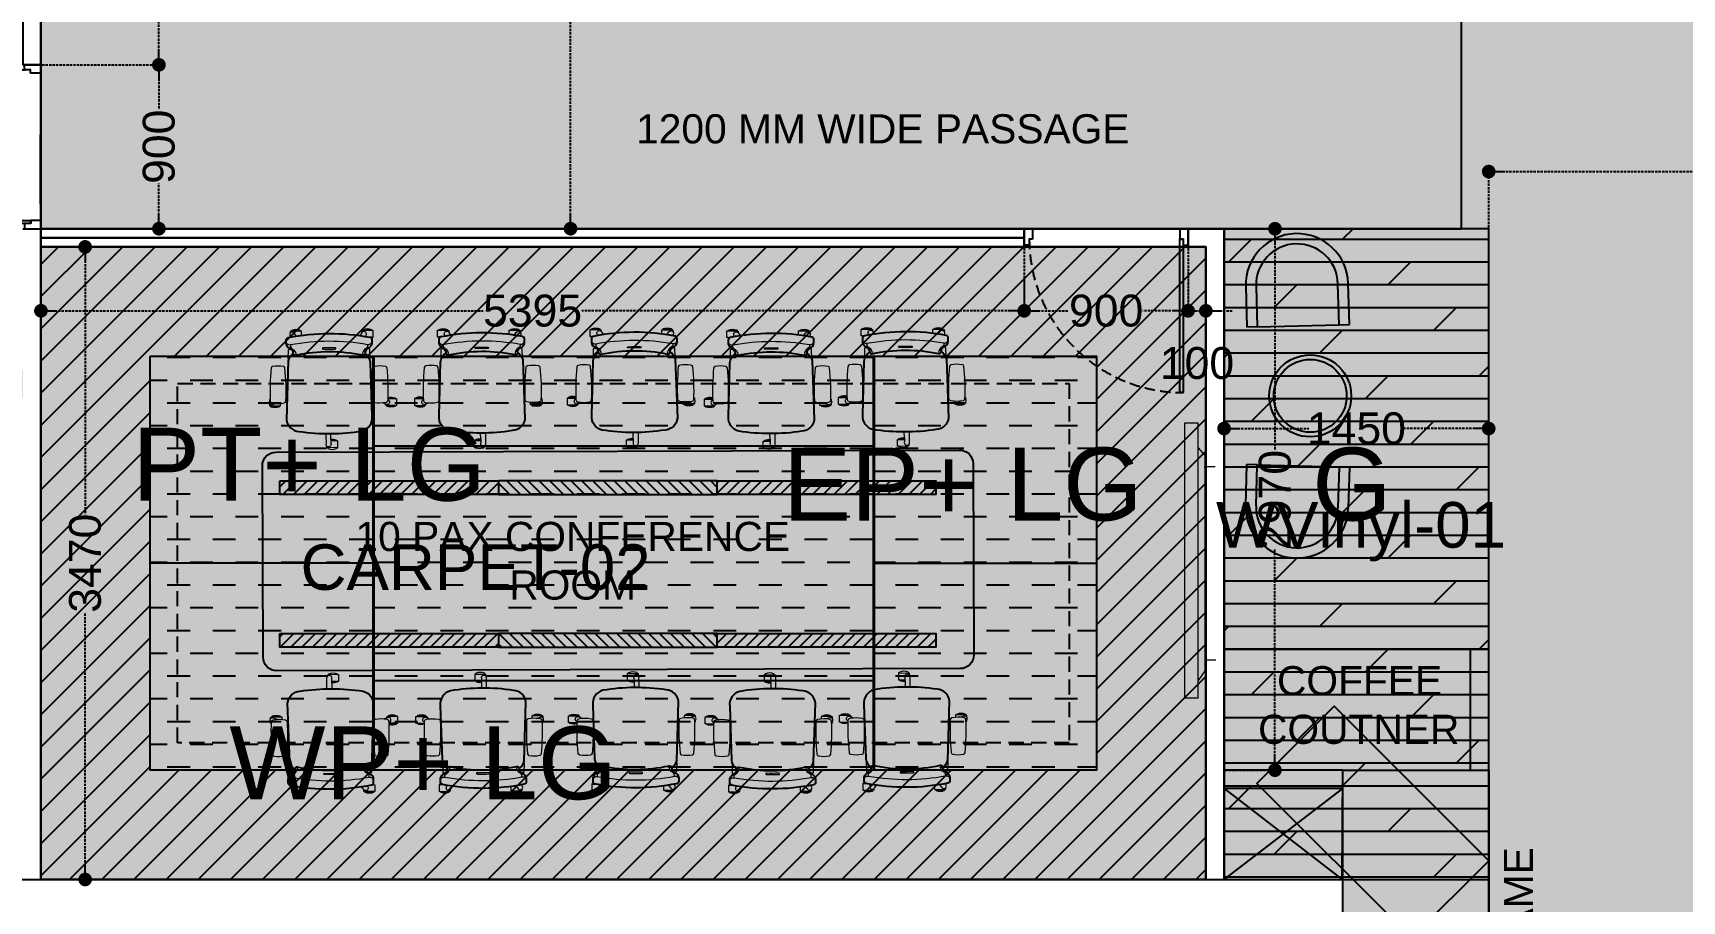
# Model space of a CAD drawing. Header units: millimetres. Extents: x 4688743 to 4806056, y -3017657 to -2960297.
# Drawn here: x 4694563 to 4703613, y -2974383 to -2969619 of the extents above; entities that cross this region are included whole.
import ezdxf

# ---------------------------------------------------------------- set-up
doc = ezdxf.new("R2010")
doc.units = ezdxf.units.MM
doc.header["$MEASUREMENT"] = 0
doc.header["$PDMODE"] = 34
for name, pattern in [('13643-XREF-1ST LVL CORES$0$HIDDEN', [0.375, 0.25, -0.125]), ('ACAD_ISO07W100', [3, 0, -3]), ('CONTINU', [0]), ('DASHED', [19.05, 12.7, -6.35]), ('DOTE', [2.42, 2, -0.2, 0.02, -0.2]), ('HIDDEN', [0.375, 0.25, -0.125]), ('PHANTOM2', [1.25, 0.625, -0.125, 0.125, -0.125, 0.125, -0.125])]:
    doc.linetypes.add(name, pattern=pattern)
for name, color, linetype in [('a-bldg line above', 7, 'HIDDEN'), ('a-col', 3, 'Continuous'), ('a-hat col', 254, 'Continuous'), ('a-wall', 6, 'Continuous'), ('i floor', 252, 'Continuous'), ('I-CEIL', 11, 'CONTINU'), ('I-CHAR', 100, 'Continuous'), ('I-CLNG-GRID', 31, 'Continuous'), ('I-DOOR', 1, 'Continuous'), ('I-FINISHES', 174, 'Continuous'), ('I-FLOOR', 8, 'Continuous'), ('I-FLOOR-TEXT', 2, 'Continuous'), ('I-FURN', 3, 'Continuous'), ('I-GLAZ', 4, 'Continuous'), ('I-PART', 1, 'Continuous'), ('I-PART-I-DIM', 252, 'Continuous'), ('I-TEXT', 2, 'Continuous'), ('lighting', 7, 'Continuous')]:
    doc.layers.add(name, color=color, linetype=linetype)
doc.layers.add('I-Furn-Modl', color=1, linetype='Continuous', lineweight=13)
doc.layers.add('I-PART-GLAS', color=5, linetype='Continuous', lineweight=30)
doc.styles.add('ROMANS', font='arial.ttf', dxfattribs={"height": 175})
doc.linetypes.add('FENCELINE2', pattern='A,6.35,-2.54,[132,ltypeshp.shx,S=2.54,R=0,X=-2.54,Y=0],-2.54,25.4', length=36.83)
doc.linetypes.add('ZIGZAG', pattern='A,0.0001,-0.2,[131,ltypeshp.shx,S=0.2,R=0,X=-0.2,Y=0],-0.4,[131,ltypeshp.shx,S=0.2,R=180,X=0.2,Y=0],-0.2', length=0.8001)
doc.dimstyles.new('I-DIM-100', dxfattribs={"dimscale": 100, "dimtxt": 175, "dimasz": 0.75, "dimexe": 0.0625, "dimexo": 0.0625, "dimgap": 0.09, "dimtad": 0, "dimdec": 0, "dimrnd": 5, "dimzin": 0, "dimdsep": 46, "dimtxsty": 'ROMANS', "dimblk": 'DOT', "dimcen": 0.09, "dimclrd": 8, "dimclre": 8, "dimclrt": 2, "dimadec": 0, "dimazin": 0, "dimtfac": 1, "dimtdec": 0, "dimtmove": 2, "dimatfit": 3, "dimfxl": 0, "dimtolj": 1, "dimtzin": 0, "dimarcsym": 0})

# ---------------------------------------------------------------- blocks, each defined once
blk = doc.blocks.new('CHAIR - STEELCASE - LETSB')
at = {"color": 8, "lineweight": 5}
for p, q in [((-154.6, 329.5), (-153.5, 278.9)), ((-149.1, 282), (-149.1, 326.4)), ((-567.9, 210.4), (-567.9, 166)), ((-563.5, 162.9), (-562.3, 213.5)), ((-536.4, 219.1), (-531, 216.6)), ((77.6, -33.6), (76.4, 17)), ((36.2, -30.5), (36.2, -1.3)), ((-565.4, -230.7), (-564.1, -180.1)), ((-569.7, -227.6), (-569.7, -183.2)), ((-528.3, -230.7), (-528.6, -216.3)), ((-523.9, -227.6), (-523.9, -225.9)), ((-195, -315.4), (-195, -354.3)), ((-190.6, -357.3), (-189.6, -315.2)), ((-153.6, -357.4), (-154.7, -306.8)), ((-149.2, -309.9), (-149.2, -354.3))]:
    blk.add_line(p, q, dxfattribs=at)
at = {"color": 24, "lineweight": 9}
for points in [[(-369.7, 257.7, -0.089353), (-369.7, 316.7, -0.334929), (-360.7, 325, -0.034973), (-179.6, 330.4, -0.382328), (-169.8, 320.9, -0.10237), (-169.8, 253.5, -0.318036), (-179.6, 244.3, -0.036857), (-360.8, 249.5, -0.333729)], [(-369.7, -242.2, 0.089353), (-369.7, -301.1, 0.334929), (-360.7, -309.4, 0.034973), (-179.6, -314.8, 0.382328), (-169.8, -305.4, 0.10237), (-169.8, -237.9, 0.318036), (-179.6, -228.8, 0.036857), (-360.7, -233.9, 0.333729)]]:
    blk.add_lwpolyline(points, format="xyb", close=True, dxfattribs=at)
at = {"color": 8, "lineweight": 5}
for points in [[(-189.2, 330.7, -0.039626), (-188.3, 334.7, -0.235517), (-188, 335, -0.151671), (-188, 335), (-180.1, 335, -0.320685), (-164.2, 335), (-156.1, 335, -0.284741), (-155.8, 335, -0.112981), (-154.6, 329.5), (-153.8, 329.5, -0.302776), (-149.1, 326.4, -0.2), (-149.1, 282, -0.288106), (-153.5, 278.9), (-153.5, 273.3), (-166.9, 273.3)], [(-166.7, 297.9), (-161.4, 315, 0.408428), (-164.2, 335)], [(-540.2, 157.3), (-563.4, 157.3), (-563.5, 162.9, -0.288106), (-567.9, 166, -0.2), (-567.9, 210.4, -0.302776), (-563.2, 213.5), (-562.3, 213.5, -0.051895), (-561.3, 218.8, -0.163392), (-561.2, 219, -0.069452), (-561, 219.1), (-552.7, 219.1, -0.335069), (-536.4, 219.1), (-530.6, 219.1)], [(-536.4, 184.4), (-552.8, 197.3, -0.488434), (-552.7, 219.1)], [(-471.1, -25, -0.007805), (-471.1, 37.1, -0.087218), (-470, 42.7, -0.229267), (-469.3, 43.4), (-465.8, 43.4, -0.210582), (-464.1, 37.7, 0.008162), (-464.2, -24.4, -0.166545), (-465.4, -30.6, -0.375811), (-465.9, -30.7), (-469.2, -30.7, -0.246214), (-470.7, -28.4, 0.024513), (-471.1, -25, -1.199362)], [(40.4, -33.6, -0.279974), (36.2, -30.5, -0.129607), (32.2, -1.3), (-0.1, -1.9), (-0.1, 25.8, 0.001429), (53.1, 24.9, -0.096583), (60.8, 25.4, -0.12939), (67.2, 22.6), (75.4, 22.2), (76.4, 17), (77.3, 17, -0.302776), (82, 13.9, -0.2), (82, -30.5, -0.288106), (77.6, -33.6), (77.5, -39.2), (40.4, -39.1), (40.4, -1.2)], [(32.2, -1.3), (52.4, -1, 0.886947), (66.8, 22.9, 0.343562)], [(-523.4, -226.3, -0.005983), (-523.9, -227.6, -0.288106), (-528.3, -230.7), (-528.1, -236.2), (-565.4, -236.1), (-565.3, -230.7, -0.288106), (-569.7, -227.6, -0.2), (-569.7, -183.2), (-565, -180.1, -0.00001), (-564.1, -180.1, -0.051895), (-563.2, -174.8, -0.348971), (-562.7, -174.5), (-555.3, -174.5, -0.07616), (-549.8, -171.3), (-537.8, -162.2, 0.000295), (-537.6, -163.4, 0.000295)], [(-533, -191.2), (-534.1, -191.9, -1.162402), (-555.4, -174.6, 0.440419)], [(-533.3, -190.3, 0.000239), (-533.1, -191.2)], [(-446.1, -191.1), (-439.9, -191, 0.15219), (-409.9, -215.2, -0.211085), (-413.6, -216.9), (-459.2, -216.9, -0.414214), (-464.3, -211.8), (-463.9, -201.8)], [(-197, -315.4, 0.173624), (-195, -354.3, 0.29883), (-190.6, -357.3), (-190.7, -363), (-153.5, -363), (-153.6, -357.4, 0.280277), (-149.2, -354.3, 0.2), (-149.2, -309.9, 0.302776), (-153.8, -306.8), (-154.7, -306.8), (-156.2, -301.2), (-161.9, -301.2), (-167, -286.7)], [(-185.5, -315.1, 1.2609), (-161.9, -301.2)]]:
    blk.add_lwpolyline(points, format="xyb", dxfattribs=at)
blk.add_lwpolyline([(-513.5, 241.7, 0.34479), (-528.5, 230.1, 0.096497), (-528.2, -218.5, 0.361045), (-515.8, -228.9), (-494.1, -229.1, 0.246071), (-466.3, -205.4, -0.226994), (-446.1, -191.1), (-439.9, -191, 0.417254), (-429.7, -177.1, -0.104406), (-430, 188.5, 0.398452), (-439.2, 203.5, -0.367565), (-466.2, 218, 0.274839), (-496.7, 241.7)], format="xyb", close=True)
at = {"color": 24, "lineweight": 9}
for points in [[(-507.6, -229.1, 0.46809), (-487.6, -205.2, -0.090711), (-487.6, 217.9, 0.462177), (-507.1, 241.7, -100.177069)], [(-487.6, 217.3), (-478, 217.2, -0.321496), (-468.6, 210.4, 0.282757), (-430, 188, -1.025051)], [(-487.6, -205.2), (-478, -205.1, 0.321496), (-468.6, -198.3, -0.282757), (-430, -175.9, 1.025051)]]:
    blk.add_lwpolyline(points, format="xyb", dxfattribs=at)
at = {"color": 8, "lineweight": 5}
blk.add_lwpolyline([(-463.6, 213.4, 0.188155), (-445.3, 203.4), (-439.2, 203.5, -0.15219), (-410.1, 228.9, 0.211085), (-413.9, 230.4), (-459.5, 228.7, 0.414214), (-464.3, 223.4)], format="xyb", close=True, dxfattribs=at)
blk.add_lwpolyline([(-95, -228.5), (-390.3, -219.7, -0.232948), (-439.9, -191, 0.417374), (-429.7, -177.1, -0.10441), (-430, 188.5, 0.39834), (-439.2, 203.5, -0.21659), (-401.4, 231.2), (-77.6, 241.7, -0.366213), (-12.8, 173.3, -0.077985), (-14.2, -173.2, -0.376278), (-95, -228.5)], format="xyb")
for points in [[(-215.9, 237.2), (-213.8, 243.3)], [(-183.7, 244.2), (-185.7, 238.2)], [(-218.5, -224.8), (-217.4, -227.7)], [(-187.7, -228.5), (-188.6, -225.7)]]:
    blk.add_lwpolyline(points, dxfattribs=at)
blk.add_arc((-171.2, 323.2), 14.8, 126.80297, 150.11933, dxfattribs=at)
blk = doc.blocks.new('A$Cdd4da811')
at = {"layer": 'I-FURN'}
blk.add_lwpolyline([(749, 3900), (1799, 3904, -0.414214), (1874.3, 3829.3), (1885.7, 79.3, -0.414214), (1811, 4), (761, 0, -0.414214), (685.7, 74.7), (674.3, 3824.7, -0.414214)], format="xyb", close=True, dxfattribs=at)
for p, rotation in [((575.4, 3524.3), 0.2184000691366655), ((584.5, 2787.3), 0.2184000691366655), ((578.2, 2036.4), 0.2184000691366655), ((581.4, 1199.3), 0.2184000691366655), ((1984.6, 379.7), 180.2184000691367)]:
    blk.add_blockref('CHAIR - STEELCASE - LETSB', p, dxfattribs=dict(at, rotation=rotation))
at = {"layer": 'I-FURN', "xscale": -1}
for p, rotation in [((1975.4, 3529.6), 0.2184000691366883), ((1984.5, 2792.6), 0.2184000691366883), ((1978.2, 2041.7), 0.2184000691366883), ((1981.4, 1204.7), 0.2184000691366883), ((584.6, 374.3), 180.2184000691367)]:
    blk.add_blockref('CHAIR - STEELCASE - LETSB', p, dxfattribs=dict(at, rotation=rotation))
blk = doc.blocks.new('A$C15CD3643')
at = {"color": 4}
for points in [[(956.7, 147.8), (953.8, 187.7)], [(189.4, 64.3), (215.6, 91.4), (996.5, 150.9), (1033.6, 128.6)], [(255.6, 92.1), (252.3, 131.9)]]:
    blk.add_lwpolyline(points, dxfattribs=at)
blk.add_lwpolyline([(99.7, 57.4), (103.5, 7.6), (1100.5, 83.6), (1096.7, 133.4)], close=True, dxfattribs=at)
blk = doc.blocks.new('f')
at = {"layer": 'lighting'}
h = blk.add_hatch(dxfattribs=at)
h.set_pattern_fill('ANSI31', color=2, scale=333, angle=180)
h.paths.add_polyline_path([(4696707.9, -2963336), (4697907.9, -2963336), (4697907.9, -2963411), (4696707.9, -2963411)])
blk.add_lwpolyline([(4696707.9, -2963336), (4697907.9, -2963336), (4697907.9, -2963411), (4696707.9, -2963411)], close=True, dxfattribs=at)
blk = doc.blocks.new('DOOR 1000')
at = {"layer": 'I-DOOR', "lineweight": -2, "ltscale": 5, "extrusion": (-2.9028e-12, -8.96831e-44, -1)}
blk.add_line((0, 50), (0, 950), dxfattribs=at)
at = {"layer": 'I-DOOR', "linetype": 'ByBlock', "lineweight": -2, "extrusion": (-2.9028e-12, -8.96831e-44, -1)}
for points in [[(-63, 950), (-63, 969), (-100, 969), (-100, 1000), (0, 1000), (0, 950)], [(-63, 50), (-63, 31), (-100, 31), (-100, 0), (0, 0), (0, 50)]]:
    blk.add_lwpolyline(points, close=True, dxfattribs=at)
at = {"layer": 'I-DOOR', "lineweight": -2, "ltscale": 5, "extrusion": (-2.9028e-12, -8.96831e-44, -1)}
blk.add_lwpolyline([(-62, 31), (-1000, 31), (-1000, 50), (-62, 50)], close=True, dxfattribs=at)
at = {"layer": 'I-DOOR', "linetype": 'DASHED', "lineweight": -2, "ltscale": 5, "extrusion": (-2.9028e-12, -8.96831e-44, -1)}
blk.add_arc((-62, 31), 938, 90, 180, dxfattribs=at)
blk = doc.blocks.new('_Dot')
at = {"color": 0, "linetype": 'Continuous', "lineweight": -2}
blk.add_line((-0.5, 0), (-1, 0), dxfattribs=at)
at = {"color": 0, "linetype": 'Continuous', "const_width": 0.5}
blk.add_lwpolyline([(-0.25, 0, 1), (0.25, 0, 1)], format="xyb", close=True, dxfattribs=at)
blk = doc.blocks.new('*D121')
at = {"layer": 'Defpoints', "color": 0}
for p in [(4694606.8, -2965766.1), (4694606.8, -2969793.6), (4695254.1, -2969793.6)]:
    blk.add_point(p, dxfattribs=at)
at = {"layer": 'I-PART-I-DIM', "color": 8, "linetype": 'DASHED', "lineweight": -2}
for p, q in [((4694613.1, -2965766.1), (4695260.4, -2965766.1)), ((4695254.1, -2965841.1), (4695254.1, -2967505.4)), ((4695254.1, -2969718.6), (4695254.1, -2968054.3)), ((4694613.1, -2969793.6), (4695260.4, -2969793.6))]:
    blk.add_line(p, q, dxfattribs=at)
at = {"layer": 'I-PART-I-DIM', "color": 8, "lineweight": -2, "xscale": 75, "yscale": 75, "zscale": 75}
for p, rotation in [((4695254.1, -2965766.1), 90), ((4695254.1, -2969793.6), 270)]:
    blk.add_blockref('_Dot', p, dxfattribs=dict(at, rotation=rotation))
at = {"layer": 'I-PART-I-DIM', "color": 2, "insert": (4695254.1, -2967779.9), "char_height": 175, "attachment_point": 5, "rotation": 90, "style": 'ROMANS'}
blk.add_mtext('\\A1;4025', dxfattribs=at)
blk = doc.blocks.new('*D122')
at = {"layer": 'Defpoints', "color": 0}
for p in [(4694606.8, -2969793.6), (4694606.8, -2970692.9), (4695254.1, -2970692.9)]:
    blk.add_point(p, dxfattribs=at)
at = {"layer": 'I-PART-I-DIM', "color": 8, "linetype": 'DASHED', "lineweight": -2}
for p, q in [((4694613.1, -2969793.6), (4695260.4, -2969793.6)), ((4695254.1, -2969868.6), (4695254.1, -2970041.2)), ((4695254.1, -2970617.9), (4695254.1, -2970445.3)), ((4694613.1, -2970692.9), (4695260.4, -2970692.9))]:
    blk.add_line(p, q, dxfattribs=at)
at = {"layer": 'I-PART-I-DIM', "color": 8, "lineweight": -2, "xscale": 75, "yscale": 75, "zscale": 75}
for p, rotation in [((4695254.1, -2969793.6), 90), ((4695254.1, -2970692.9), 270)]:
    blk.add_blockref('_Dot', p, dxfattribs=dict(at, rotation=rotation))
at = {"layer": 'I-PART-I-DIM', "color": 2, "insert": (4695254.1, -2970243.3), "char_height": 175, "attachment_point": 5, "rotation": 90, "style": 'ROMANS'}
blk.add_mtext('\\A1;900', dxfattribs=at)
blk = doc.blocks.new('*D130')
at = {"layer": 'Defpoints', "color": 0}
for p in [(4694606.8, -2970792.9), (4694849.3, -2970792.9), (4694606.8, -2974264.6)]:
    blk.add_point(p, dxfattribs=at)
at = {"layer": 'I-PART-I-DIM', "color": 8, "linetype": 'DASHED', "lineweight": -2}
for p, q in [((4694613.1, -2970792.9), (4694855.6, -2970792.9)), ((4694849.3, -2970867.9), (4694849.3, -2972258.8)), ((4694849.3, -2974189.6), (4694849.3, -2972798.7)), ((4694613.1, -2974264.6), (4694855.6, -2974264.6))]:
    blk.add_line(p, q, dxfattribs=at)
at = {"layer": 'I-PART-I-DIM', "color": 8, "lineweight": -2, "xscale": 75, "yscale": 75, "zscale": 75}
for p, rotation in [((4694849.3, -2970792.9), 90), ((4694849.3, -2974264.6), 270)]:
    blk.add_blockref('_Dot', p, dxfattribs=dict(at, rotation=rotation))
at = {"layer": 'I-PART-I-DIM', "color": 2, "insert": (4694849.3, -2972528.8), "char_height": 175, "attachment_point": 5, "rotation": 90, "style": 'ROMANS'}
blk.add_mtext('\\A1;3470', dxfattribs=at)
blk = doc.blocks.new('*D131')
at = {"layer": 'Defpoints', "color": 0}
for p in [(4694606.8, -2970792.9), (4700002.7, -2970792.9), (4700002.7, -2971143.5)]:
    blk.add_point(p, dxfattribs=at)
at = {"layer": 'I-PART-I-DIM', "color": 8, "linetype": 'DASHED', "lineweight": -2}
for p, q in [((4694606.8, -2970799.2), (4694606.8, -2971149.8)), ((4700002.7, -2970799.2), (4700002.7, -2971149.8)), ((4694681.8, -2971143.5), (4697033.8, -2971143.5)), ((4699927.7, -2971143.5), (4697575.7, -2971143.5))]:
    blk.add_line(p, q, dxfattribs=at)
at = {"layer": 'I-PART-I-DIM', "color": 8, "lineweight": -2, "xscale": 75, "yscale": 75, "zscale": 75, "rotation": 180}
blk.add_blockref('_Dot', (4694606.8, -2971143.5), dxfattribs=at)
at = {"layer": 'I-PART-I-DIM', "color": 8, "lineweight": -2, "xscale": 75, "yscale": 75, "zscale": 75}
blk.add_blockref('_Dot', (4700002.7, -2971143.5), dxfattribs=at)
at = {"layer": 'I-PART-I-DIM', "color": 2, "insert": (4697304.8, -2971143.5), "char_height": 175, "attachment_point": 5, "style": 'ROMANS'}
blk.add_mtext('\\A1;5395', dxfattribs=at)
blk = doc.blocks.new('*D132')
at = {"layer": 'Defpoints', "color": 0}
for p in [(4700902, -2970792.9), (4700002.7, -2970974.5), (4700902, -2971143.5)]:
    blk.add_point(p, dxfattribs=at)
at = {"layer": 'I-PART-I-DIM', "color": 8, "linetype": 'DASHED', "lineweight": -2}
for p, q in [((4700902, -2970799.2), (4700902, -2971149.8)), ((4700002.7, -2970980.7), (4700002.7, -2971149.8)), ((4700077.7, -2971143.5), (4700250.3, -2971143.5)), ((4700827, -2971143.5), (4700654.3, -2971143.5))]:
    blk.add_line(p, q, dxfattribs=at)
at = {"layer": 'I-PART-I-DIM', "color": 8, "lineweight": -2, "xscale": 75, "yscale": 75, "zscale": 75, "rotation": 180}
blk.add_blockref('_Dot', (4700002.7, -2971143.5), dxfattribs=at)
at = {"layer": 'I-PART-I-DIM', "color": 8, "lineweight": -2, "xscale": 75, "yscale": 75, "zscale": 75}
blk.add_blockref('_Dot', (4700902, -2971143.5), dxfattribs=at)
at = {"layer": 'I-PART-I-DIM', "color": 2, "insert": (4700452.3, -2971143.5), "char_height": 175, "attachment_point": 5, "style": 'ROMANS'}
blk.add_mtext('\\A1;900', dxfattribs=at)
blk = doc.blocks.new('*D133')
at = {"layer": 'Defpoints', "color": 0}
for p in [(4700902, -2970923.7), (4700999.5, -2970923.7), (4700999.5, -2971143.5)]:
    blk.add_point(p, dxfattribs=at)
at = {"layer": 'I-PART-I-DIM', "color": 8, "linetype": 'DASHED', "lineweight": -2}
for p, q in [((4700902, -2970929.9), (4700902, -2971149.8)), ((4700999.5, -2970929.9), (4700999.5, -2971149.8)), ((4700827, -2971143.5), (4700752, -2971143.5)), ((4700902, -2971143.5), (4700999.5, -2971143.5)), ((4701074.5, -2971143.5), (4701149.5, -2971143.5))]:
    blk.add_line(p, q, dxfattribs=at)
at = {"layer": 'I-PART-I-DIM', "color": 8, "lineweight": -2, "xscale": 75, "yscale": 75, "zscale": 75}
blk.add_blockref('_Dot', (4700902, -2971143.5), dxfattribs=at)
at = {"layer": 'I-PART-I-DIM', "color": 8, "lineweight": -2, "xscale": 75, "yscale": 75, "zscale": 75, "rotation": 180}
blk.add_blockref('_Dot', (4700999.5, -2971143.5), dxfattribs=at)
at = {"layer": 'I-PART-I-DIM', "color": 2, "insert": (4700950.8, -2971431.3), "char_height": 175, "attachment_point": 5, "style": 'ROMANS'}
blk.add_mtext('\\A1;100', dxfattribs=at)
blk = doc.blocks.new('*D134')
at = {"layer": 'Defpoints', "color": 0}
for p in [(4701099.5, -2971789.7), (4702551.8, -2971789.7), (4702551.8, -2971789.7)]:
    blk.add_point(p, dxfattribs=at)
at = {"layer": 'I-PART-I-DIM', "color": 8, "linetype": 'DASHED', "lineweight": -2}
for p, q in [((4701099.5, -2971796), (4701099.5, -2971796)), ((4701174.5, -2971789.7), (4701563.9, -2971789.7)), ((4702476.8, -2971789.7), (4702087.5, -2971789.7))]:
    blk.add_line(p, q, dxfattribs=at)
at = {"layer": 'I-PART-I-DIM', "color": 8, "lineweight": -2, "xscale": 75, "yscale": 75, "zscale": 75, "rotation": 180}
blk.add_blockref('_Dot', (4701099.5, -2971789.7), dxfattribs=at)
at = {"layer": 'I-PART-I-DIM', "color": 8, "lineweight": -2, "xscale": 75, "yscale": 75, "zscale": 75}
blk.add_blockref('_Dot', (4702551.8, -2971789.7), dxfattribs=at)
at = {"layer": 'I-PART-I-DIM', "color": 2, "insert": (4701825.7, -2971789.7), "char_height": 175, "attachment_point": 5, "style": 'ROMANS'}
blk.add_mtext('\\A1;1450', dxfattribs=at)
blk = doc.blocks.new('*D135')
at = {"layer": 'Defpoints', "color": 0}
for p in [(4701099.5, -2970693.1), (4701378.7, -2970693.1), (4701099.5, -2973664.6)]:
    blk.add_point(p, dxfattribs=at)
at = {"layer": 'I-PART-I-DIM', "color": 8, "linetype": 'DASHED', "lineweight": -2}
for p, q in [((4701105.8, -2970693.1), (4701385, -2970693.1)), ((4701378.7, -2970768.1), (4701378.7, -2971907.4)), ((4701378.7, -2973589.6), (4701378.7, -2972450.4)), ((4701105.8, -2973664.6), (4701385, -2973664.6))]:
    blk.add_line(p, q, dxfattribs=at)
at = {"layer": 'I-PART-I-DIM', "color": 8, "lineweight": -2, "xscale": 75, "yscale": 75, "zscale": 75}
for p, rotation in [((4701378.7, -2970693.1), 90), ((4701378.7, -2973664.6), 270)]:
    blk.add_blockref('_Dot', p, dxfattribs=dict(at, rotation=rotation))
at = {"layer": 'I-PART-I-DIM', "color": 2, "insert": (4701378.7, -2972178.9), "char_height": 175, "attachment_point": 5, "rotation": 90, "style": 'ROMANS'}
blk.add_mtext('\\A1;2970', dxfattribs=at)
blk = doc.blocks.new('*D139')
at = {"layer": 'Defpoints', "color": 0}
for p in [(4697513.2, -2965766.1), (4697628.9, -2965766.1), (4697628.9, -2970692.9)]:
    blk.add_point(p, dxfattribs=at)
at = {"layer": 'I-PART-I-DIM', "color": 8, "linetype": 'DASHED', "lineweight": -2}
for p, q in [((4697622.7, -2965766.1), (4697506.9, -2965766.1)), ((4697513.2, -2965841.1), (4697513.2, -2967955)), ((4697513.2, -2970617.9), (4697513.2, -2968504)), ((4697622.7, -2970692.9), (4697506.9, -2970692.9))]:
    blk.add_line(p, q, dxfattribs=at)
at = {"layer": 'I-PART-I-DIM', "color": 8, "lineweight": -2, "xscale": 75, "yscale": 75, "zscale": 75}
for p, rotation in [((4697513.2, -2965766.1), 90), ((4697513.2, -2970692.9), 270)]:
    blk.add_blockref('_Dot', p, dxfattribs=dict(at, rotation=rotation))
at = {"layer": 'I-PART-I-DIM', "color": 2, "insert": (4697513.2, -2968229.5), "char_height": 175, "attachment_point": 5, "rotation": 90, "style": 'ROMANS'}
blk.add_mtext('\\A1;4925', dxfattribs=at)
blk = doc.blocks.new('*D143')
at = {"layer": 'Defpoints', "color": 0}
for p in [(4706370.1, -2970379.4), (4702551.8, -2970692.9), (4706370.1, -2970692.9)]:
    blk.add_point(p, dxfattribs=at)
at = {"layer": 'I-PART-I-DIM', "color": 8, "linetype": 'DASHED', "lineweight": -2}
for p, q in [((4702551.8, -2970686.7), (4702551.8, -2970373.2)), ((4702626.8, -2970379.4), (4704191, -2970379.4)), ((4706295.1, -2970379.4), (4704730.9, -2970379.4)), ((4706370.1, -2970686.7), (4706370.1, -2970373.2))]:
    blk.add_line(p, q, dxfattribs=at)
at = {"layer": 'I-PART-I-DIM', "color": 8, "lineweight": -2, "xscale": 75, "yscale": 75, "zscale": 75, "rotation": 180}
blk.add_blockref('_Dot', (4702551.8, -2970379.4), dxfattribs=at)
at = {"layer": 'I-PART-I-DIM', "color": 8, "lineweight": -2, "xscale": 75, "yscale": 75, "zscale": 75}
blk.add_blockref('_Dot', (4706370.1, -2970379.4), dxfattribs=at)
at = {"layer": 'I-PART-I-DIM', "color": 2, "insert": (4704461, -2970379.4), "char_height": 175, "attachment_point": 5, "style": 'ROMANS'}
blk.add_mtext('\\A1;3820', dxfattribs=at)

msp = doc.modelspace()

# ---------------------------------------------------------------- hatches: boundary and pattern name
at = {"layer": 'a-hat col'}
h = msp.add_hatch(color=256, dxfattribs=at)
h.paths.add_polyline_path([(4690851.8, -2965765.3), (4691651.8, -2965765.3), (4691651.8, -2966565.3), (4690851.8, -2966565.3)])
h.paths.add_polyline_path([(4701751.8, -2965765.3), (4702551.8, -2965765.3), (4702551.8, -2966565.3), (4701751.8, -2966565.3)])
h.paths.add_polyline_path([(4690851.8, -2973664.6), (4691651.8, -2973664.6), (4691651.8, -2974464.6), (4690851.8, -2974464.6)])
h.paths.add_polyline_path([(4701751.8, -2973664.6), (4702551.8, -2973664.6), (4702551.8, -2974464.6), (4701751.8, -2974464.6)])
h.paths.add_polyline_path([(4701201.8, -2977114.6), (4701201.8, -2977414.6), (4702551.8, -2977414.6), (4702551.8, -2977114.6)])
at = {"layer": 'I-CEIL', "linetype": 'ByBlock'}
h = msp.add_hatch(dxfattribs=at)
h.set_pattern_fill('AR-CONC', color=152, scale=100, double=1)
h.set_pattern_definition([(50, (0, 0), (717.26018, -62.752135), [75, -825]), (355, (0, 0), (-138.75133, 752.19213), [60, -660]), (100.451444, (59.8, -5.2), (578.50885, 689.43999), [63.74019, -701.14211]), (46.1842, (0, 200), (1067.24133, -165.51928), [112.5, -1237.5]), (96.635635, (88.9, 186.2), (934.66195, 974.1186), [95.61034, -1051.71376]), (351.184164, (0, 200), (934.66195, 974.1186), [90, -990]), (21, (100, 150), (596.90705, -402.61889), [75, -825]), (326, (100, 150), (243.31533, 725.150045), [60, -660]), (71.451445, (149.74, 116.45), (840.22238, 322.53115), [63.74019, -701.14211]), (37.5, (0, 0), (12.159855, 332.893854), [0, -652, 0, -670, 0, -662.5]), (7.5, (0, 0), (263.069537, 394.411712), [0, -382, 0, -637, 0, -252.5]), (327.5, (-223, 0), (533.822436, -22.554872), [0, -250, 0, -780, 0, -1035]), (317.5, (-323, 0), (583.18617, 100.104982), [0, -325, 0, -518, 0, -735])])
edge = h.paths.add_edge_path()
edge.add_line((4729096.1, -2975264.6), (4729080.8, -2965965.9))
edge.add_line((4729080.8, -2965965.9), (4724551.8, -2965965.9))
edge.add_line((4724551.8, -2965965.9), (4724551.8, -2966565.3))
edge.add_line((4724551.8, -2966565.3), (4723751.8, -2966565.3))
edge.add_line((4723751.8, -2966565.3), (4723751.8, -2965965.9))
edge.add_line((4723751.8, -2965965.9), (4713551.8, -2965966))
edge.add_line((4713551.8, -2965966), (4713551.8, -2966565.3))
edge.add_line((4713551.8, -2966565.3), (4712751.8, -2966565.3))
edge.add_line((4712751.8, -2966565.3), (4712751.8, -2965966))
edge.add_line((4712751.8, -2965966), (4702551.8, -2965966.1))
edge.add_line((4702551.8, -2965966.1), (4702551.8, -2966565.3))
edge.add_line((4702551.8, -2966565.3), (4702551.9, -2969440.8))
edge.add_line((4702551.9, -2969440.8), (4704051.7, -2969440.8))
edge.add_line((4704051.7, -2969440.8), (4704051.8, -2973264.7))
edge.add_arc((4706051.8, -2973264.6), 2000, 180.00182, 270)
edge.add_line((4706051.8, -2975264.6), (4729096.1, -2975264.6))
h.paths.add_polyline_path([(4694606.8, -2965966.1), (4702401.8, -2965966.1), (4702401.8, -2969440.8), (4694606.8, -2969440.8)])
h = msp.add_hatch(dxfattribs=at)
h.set_pattern_fill('DASH', color=256, scale=999, angle=180)
edge = h.paths.add_edge_path()
edge.add_line((4694606.8, -2969440.8), (4694606.8, -2970692.9))
edge.add_line((4694606.8, -2970692.9), (4701099.5, -2970692.9))
edge.add_line((4701099.5, -2970692.9), (4701099.5, -2974264.6))
edge.add_line((4701099.5, -2974264.6), (4701746.8, -2974264.6))
edge.add_line((4701746.8, -2974264.6), (4701751.8, -2973664.6))
edge.add_line((4701751.8, -2973664.6), (4702551.8, -2973664.6))
edge.add_line((4702551.8, -2973664.6), (4702546.8, -2977114.6))
edge.add_line((4702546.8, -2977114.6), (4709126.7, -2977123))
edge.add_line((4709126.7, -2977123), (4709126.7, -2981131.3))
edge.add_line((4709126.7, -2981131.3), (4708946.7, -2981131.2))
edge.add_line((4708946.7, -2981131.2), (4708946.7, -2982652.9))
edge.add_line((4708946.7, -2982652.9), (4712081.9, -2982652.9))
edge.add_line((4712081.9, -2982652.9), (4712082, -2980387))
edge.add_line((4712082, -2980387), (4710846.7, -2980387))
edge.add_line((4710846.7, -2980387), (4710846.7, -2978839.6))
edge.add_arc((4712846.7, -2978839.6), 2000, 90, 180, ccw=False)
edge.add_line((4712846.7, -2976839.6), (4727819.3, -2976839.6))
edge.add_line((4727819.3, -2976839.6), (4727819.2, -2978874.6))
edge.add_line((4727819.2, -2978874.6), (4728743.5, -2978866))
edge.add_line((4728743.5, -2978866), (4728743.5, -2976839.6))
edge.add_line((4728743.5, -2976839.6), (4736929.5, -2976839.6))
edge.add_line((4736929.5, -2976839.6), (4736929.5, -2985266.2))
edge.add_line((4736929.5, -2985266.2), (4738429.5, -2985266.4))
edge.add_line((4738429.5, -2985266.4), (4738429.5, -2976841.3))
edge.add_line((4738429.5, -2976841.3), (4752446.8, -2976841.3))
edge.add_line((4752446.8, -2976841.3), (4752446.8, -2975266.8))
edge.add_line((4752446.8, -2975266.8), (4743251.9, -2975266.8))
edge.add_line((4743251.9, -2975266.8), (4743251.7, -2971965))
edge.add_line((4743251.7, -2971965), (4741354.2, -2971965))
edge.add_line((4741354.2, -2971965), (4741354.2, -2971965))
edge.add_line((4741354.2, -2971965), (4741204.2, -2971965))
edge.add_line((4741204.2, -2971965), (4741204.2, -2971965))
edge.add_line((4741204.2, -2971965), (4739604.2, -2971965))
edge.add_line((4739604.2, -2971965), (4739604.2, -2975264.6))
edge.add_line((4739604.2, -2975264.6), (4734746.8, -2975264.6))
edge.add_line((4734746.8, -2975264.6), (4734746.8, -2973965.1))
edge.add_line((4734746.8, -2973965.1), (4734148.6, -2973967.3))
edge.add_line((4734148.6, -2973967.3), (4734148.6, -2972141.5))
edge.add_line((4734148.6, -2972141.5), (4731396.1, -2972187.8))
edge.add_line((4731396.1, -2972187.8), (4731396.1, -2975164.6))
edge.add_line((4731396.1, -2975164.6), (4731996.1, -2975164.6))
edge.add_line((4731996.1, -2975164.6), (4731996.1, -2975264.6))
edge.add_line((4731996.1, -2975264.6), (4706051.8, -2975264.6))
edge.add_arc((4706051.8, -2973264.6), 2000, 180, 270, ccw=False)
edge.add_line((4704051.8, -2973264.6), (4704051.7, -2969440.8))
edge.add_line((4704051.7, -2969440.8), (4694606.8, -2969440.8))
h = msp.add_hatch(dxfattribs=at)
h.set_pattern_fill('ANSI31', color=251, scale=999, angle=180)
h.paths.add_polyline_path([(4695206.8, -2971392.9), (4700399.5, -2971392.9), (4700399.5, -2973664.6), (4695206.8, -2973664.6)], flags=16)
h.paths.add_polyline_path([(4694606.8, -2970792.9), (4700999.5, -2970792.9), (4700999.5, -2974264.6), (4694606.8, -2974264.6)])
h = msp.add_hatch(dxfattribs=at)
h.set_pattern_fill('DASH', color=256, scale=999, angle=180)
h.paths.add_polyline_path([(4695206.8, -2971392.9), (4700399.5, -2971392.9), (4700399.5, -2973664.6), (4695206.8, -2973664.6)])
at = {"layer": 'I-FLOOR'}
h = msp.add_hatch(dxfattribs=at)
h.set_pattern_fill('ANSI38', color=152, scale=1000)
h.paths.add_polyline_path([(4714305, -2975264.6), (4709511.7, -2975264.6), (4712444.5, -2973666.9), (4714305, -2973666.9)], flags=16)
h.paths.add_polyline_path([(4718581, -2973620.5), (4719355.5, -2973065.3), (4723436.5, -2975264.6), (4718581, -2975264.6)], flags=16)
h.paths.add_polyline_path([(4702401.8, -2965766.1), (4729076.1, -2965766.1), (4729096.1, -2972164.8), (4729096.1, -2972187.8), (4729096.1, -2975264.6), (4752652.4, -2975264.6), (4752649.5, -2976764.6), (4728720.1, -2976764.6), (4728720.1, -2978871), (4727819.3, -2978871), (4727819.3, -2976764.6), (4718351.5, -2976764.6), (4718351.6, -2980386.7), (4712082, -2980386.7), (4712082, -2982649), (4708946.6, -2982648.9), (4708946.9, -2977123), (4702551.8, -2977114.6), (4702551.8, -2970692.9), (4702401.8, -2970692.9)])
h.paths.add_polyline_path([(4736929.5, -2985266.2), (4738429.5, -2985266.2), (4738422.5, -2976767.3), (4736922.5, -2976767.3)])
h.paths.add_polyline_path([(4694606.8, -2970692.9), (4702401.8, -2970692.9), (4702401.8, -2969440.8), (4694606.8, -2969440.8)])
at = {"layer": 'I-FLOOR', "linetype": 'Continuous', "ltscale": 0.25}
h = msp.add_hatch(dxfattribs=at)
h.set_pattern_fill('DOLMIT', color=30, scale=500, style=0)
h.set_pattern_definition([(0, (0, 0), (0, 125), []), (45, (0, 0), (-250, 250), [176.776695, -353.55339])])
h.paths.add_polyline_path([(4701099.5, -2974264.6), (4702551.8, -2974264.6), (4702551.8, -2970692.9), (4701099.5, -2970692.9)])
at = {"layer": 'I-FLOOR'}
h = msp.add_hatch(dxfattribs=at)
h.set_pattern_fill('EARTH', color=256, scale=2000)
h.paths.add_polyline_path([(4694606.8, -2974264.6), (4700999.5, -2974264.6), (4700999.5, -2970792.9), (4694606.8, -2970792.9)])
h.paths.add_polyline_path([(4729196.1, -2972164.8), (4731296.1, -2972164.8), (4731296.1, -2975164.6), (4729196.1, -2975164.6)])

# ---------------------------------------------------------------- linework, layer by layer
at = {"layer": 'a-bldg line above', "ltscale": 1000}
for p, q in [((4702551.8, -2970692.9), (4701099.5, -2970692.9)), ((4702551.8, -2973664.6), (4702551.8, -2970692.9))]:
    msp.add_line(p, q, dxfattribs=at)
at = {"layer": 'a-col'}
msp.add_lwpolyline([(4701751.8, -2973664.6), (4702551.8, -2973664.6), (4702551.8, -2974464.6), (4701751.8, -2974464.6)], close=True, dxfattribs=at)
at = {"layer": 'a-wall'}
msp.add_line((4691646.8, -2974264.6), (4701746.8, -2974264.6), dxfattribs=at)
at = {"layer": 'i floor'}
for points in [[(4694606.8, -2970692.9), (4694606.8, -2965766.1), (4729076.1, -2965766.1), (4729096.1, -2972164.8), (4729096.1, -2972187.8), (4729096.1, -2975264.6), (4752652.4, -2975264.6), (4752649.5, -2976839.6), (4718351.5, -2976839.6), (4718351.6, -2980386.7), (4712082, -2980386.7), (4712082, -2982649), (4708946.6, -2982648.9), (4708946.9, -2977123), (4702551.8, -2977114.6), (4702551.8, -2970692.9), (4694606.8, -2970692.9), (4694606.8, -2965766.1)], [(4694605, -2970559), (4694606.8, -2969793.6)], [(4701278.9, -2973737.2), (4701703.1, -2973312.9), (4702551.7, -2974161.5), (4702127.4, -2974585.7), (4701278.9, -2973737.2)]]:
    msp.add_lwpolyline(points, dxfattribs=at)
for points in [[(4694606.8, -2970692.9), (4702401.8, -2970692.9), (4702401.8, -2969440.8), (4694606.8, -2969440.8)], [(4701099.5, -2974264.6), (4702551.8, -2974264.6), (4702551.8, -2970692.9), (4701099.5, -2970692.9)], [(4694606.8, -2974264.6), (4700999.5, -2974264.6), (4700999.5, -2970792.9), (4694606.8, -2970792.9)]]:
    msp.add_lwpolyline(points, close=True, dxfattribs=at)
at = {"layer": 'I-CEIL'}
msp.add_line((4696427.4, -2971392.9), (4696427.4, -2973664.6), dxfattribs=at)
at = {"layer": 'I-CEIL', "color": 251}
for p, q in [((4696433.4, -2971392.9), (4696433.4, -2973664.6)), ((4699173, -2971392.9), (4699173, -2973664.6)), ((4699179, -2971392.9), (4699179, -2973664.6)), ((4696433.4, -2971884.3), (4699173, -2971884.3)), ((4696427.4, -2972528.8), (4695206.8, -2972528.8)), ((4699179, -2972528.8), (4700399.5, -2972528.8)), ((4696433.4, -2973173.3), (4699173, -2973173.3))]:
    msp.add_line(p, q, dxfattribs=at)
at = {"layer": 'I-CHAR'}
for p, q in [((4701280.9, -2971232.3), (4701224.7, -2971233.8)), ((4701730.7, -2971220.1), (4701787, -2971218.6)), ((4701280.9, -2971988.3), (4701224.7, -2971986.7)), ((4701730.7, -2972000.4), (4701787, -2972002)), ((4701094.5, -2972998.6), (4702551.8, -2972998.6)), ((4702451.8, -2973664.6), (4702451.8, -2972998.6)), ((4702551.8, -2973664.6), (4702551.8, -2972998.6))]:
    msp.add_line(p, q, dxfattribs=at)
for points in [[(4701218.6, -2971008.9), (4701224.7, -2971233.8)], [(4701274.8, -2971007.4), (4701280.9, -2971232.3), (4701730.7, -2971220.1), (4701724.6, -2970995.2)], [(4701787, -2971218.6), (4701780.9, -2970993.6)], [(4701218.6, -2972211.6), (4701224.7, -2971986.7)], [(4701274.8, -2972213.2), (4701280.9, -2971988.3), (4701730.7, -2972000.4), (4701724.6, -2972225.4)], [(4701787, -2972002), (4701780.9, -2972226.9)]]:
    msp.add_lwpolyline(points, dxfattribs=at)
for centre, radius, start, end in [((4701499.7, -2971001.3), 281.3, 1.55202, 181.55202), ((4701499.7, -2971001.3), 225, 1.55202, 181.55202), ((4701499.7, -2972219.3), 281.3, 178.44798, 358.44798), ((4701499.7, -2972219.3), 225, 178.44798, 358.44798)]:
    msp.add_arc(centre, radius, start, end, dxfattribs=at)
at = {"layer": 'I-CLNG-GRID'}
msp.add_lwpolyline([(4704051.7, -2969440.8), (4694606.8, -2969440.8), (4694606.8, -2970692.9), (4701099.5, -2970692.9), (4701099.5, -2974264.6), (4701746.8, -2974264.6), (4701751.8, -2973664.6), (4702551.8, -2973664.6), (4702546.8, -2977114.6), (4709126.7, -2977123)], dxfattribs=at)
for points in [[(4694606.8, -2970792.9), (4700999.5, -2970792.9), (4700999.5, -2974264.6), (4694606.8, -2974264.6)], [(4695206.8, -2971392.9), (4700399.5, -2971392.9), (4700399.5, -2973664.6), (4695206.8, -2973664.6)]]:
    msp.add_lwpolyline(points, close=True, dxfattribs=at)
at = {"layer": 'I-CLNG-GRID', "color": 40, "linetype": '13643-XREF-1ST LVL CORES$0$HIDDEN', "ltscale": 333}
msp.add_lwpolyline([(4695356.8, -2971542.9), (4700249.5, -2971542.9), (4700249.5, -2973514.6), (4695356.8, -2973514.6)], close=True, dxfattribs=at)
at = {"layer": 'I-FINISHES', "color": 175, "linetype": 'PHANTOM2', "ltscale": 700, "const_width": 150}
msp.add_lwpolyline([(4701265, -2970691), (4701265, -2972989.3)], dxfattribs=at)
at = {"layer": 'I-FINISHES', "color": 152, "linetype": 'ZIGZAG', "ltscale": 200, "const_width": 150}
msp.add_lwpolyline([(4694784.5, -2970792.9), (4694784.5, -2974264.6)], dxfattribs=at)
at = {"layer": 'I-FINISHES', "color": 134, "linetype": 'FENCELINE2', "ltscale": 450, "const_width": 150}
msp.add_lwpolyline([(4700816.4, -2970792.9), (4700816.4, -2974264.6)], dxfattribs=at)
at = {"layer": 'I-FINISHES', "color": 246, "linetype": 'ACAD_ISO07W100', "ltscale": 0.0009, "const_width": 150}
msp.add_lwpolyline([(4694506.8, -2971545.5), (4690851.8, -2971545.5)], dxfattribs=at)
at = {"layer": 'I-FINISHES', "color": 130, "linetype": 'DOTE', "ltscale": 250, "const_width": 150}
msp.add_lwpolyline([(4702927.5, -2977107.3), (4702927.5, -2972990.4)], dxfattribs=at)
at = {"layer": 'I-FINISHES', "color": 230, "linetype": 'DASHED', "ltscale": 250, "const_width": 150}
msp.add_lwpolyline([(4694606.8, -2974065.9), (4700994.5, -2974065.9)], dxfattribs=at)
at = {"layer": 'I-FURN'}
msp.add_circle((4701572.1, -2971610.3), 225, dxfattribs=at)
at = {"layer": 'I-GLAZ'}
msp.add_line((4700002.7, -2970692.9), (4700002.7, -2970792.9), dxfattribs=at)
at = {"layer": 'I-PART'}
for p, q in [((4694506.8, -2970692.9), (4694606.8, -2970692.9)), ((4700902, -2970693.1), (4700902, -2970792.9)), ((4700902, -2970693.1), (4701099.5, -2970693.1)), ((4701099.5, -2974264.6), (4701099.5, -2970692.9)), ((4700902, -2970792.9), (4700999.5, -2970792.9)), ((4700999.5, -2974264.6), (4700999.5, -2970792.9)), ((4701751.8, -2973664.6), (4701099.5, -2973664.6)), ((4701751.8, -2973764.6), (4701099.5, -2973764.6)), ((4701099.5, -2974264.6), (4701751.8, -2973764.6)), ((4701099.5, -2973764.6), (4701746.8, -2974264.6))]:
    msp.add_line(p, q, dxfattribs=at)
at = {"layer": 'I-PART', "color": 1}
msp.add_line((4694606.8, -2974264.6), (4694606.8, -2970692.9), dxfattribs=at)
at = {"layer": 'I-PART-GLAS'}
msp.add_line((4694606.8, -2970742.9), (4700002.7, -2970742.9), dxfattribs=at)
at = {"layer": 'I-PART-GLAS', "color": 8}
for points in [[(4694506.8, -2969793.6), (4694606.8, -2969793.6), (4694606.8, -2965766.1), (4694506.8, -2965766.1)], [(4700002.7, -2970792.9), (4694606.8, -2970792.9), (4694606.8, -2970692.9), (4700002.7, -2970692.9)]]:
    msp.add_lwpolyline(points, close=True, dxfattribs=at)
at = {"layer": 'lighting'}
for radius in [225, 200]:
    msp.add_circle((4701572.1, -2971610.3), radius, dxfattribs=at)

# ---------------------------------------------------------------- block references
at = {"layer": 'I-DOOR', "xscale": -0.899326146093291, "yscale": 0.899326146093291, "zscale": 0.899326146093291}
for p, rotation in [((4694606.8, -2970692.9, 0), 359.9999999994648), ((4700902, -2970693.1, 0), 89.99999999946475)]:
    msp.add_blockref('DOOR 1000', p, dxfattribs=dict(at, rotation=rotation))
at = {"layer": 'I-Furn-Modl', "xscale": 1.508029359075208, "yscale": 1.508029359075208, "zscale": 1.508029359075208, "rotation": 265.6425066032288}
msp.add_blockref('A$C15CD3643', (4700881.9, -2971603.5), dxfattribs=at)
at = {"layer": 'I-PART', "rotation": 270}
msp.add_blockref('A$Cdd4da811', (4695821.9, -2971233.2), dxfattribs=at)
at = {"layer": 'lighting', "color": 6}
for p in [(-790, -8740.8), (-790, -9579.2)]:
    msp.add_blockref('f', p, dxfattribs=at)
at = {"layer": 'lighting', "color": 6, "xscale": -1}
for p in [(9395025.8, -8740.8), (9395025.8, -9579.2)]:
    msp.add_blockref('f', p, dxfattribs=at)
at = {"layer": 'lighting', "color": 6, "rotation": 0.003207133146338339}
for p in [(1444.1, -9003.7), (1444.1, -9842.1)]:
    msp.add_blockref('f', p, dxfattribs=at)

# ---------------------------------------------------------------- texts
at = {"layer": 'I-FINISHES', "color": 152, "linetype": 'ZIGZAG', "ltscale": 200, "insert": (4696077.9, -2971785.5), "char_height": 400, "width": 2301.59, "attachment_point": 2, "style": 'ROMANS'}
msp.add_mtext('PT+ LG', dxfattribs=at)
at = {"layer": 'I-FINISHES', "color": 134, "linetype": 'FENCELINE2', "ltscale": 450, "insert": (4699665.6, -2971894.4, 0), "char_height": 400, "width": 2301.59, "attachment_point": 2, "style": 'ROMANS'}
msp.add_mtext('EP+ LG', dxfattribs=at)
at = {"layer": 'I-FINISHES', "color": 175, "linetype": 'PHANTOM2', "ltscale": 700, "insert": (4701800.8, -2971894.4, 0), "char_height": 400, "width": 2301.59, "attachment_point": 2, "style": 'ROMANS'}
msp.add_mtext('G', dxfattribs=at)
at = {"layer": 'I-FINISHES', "color": 230, "linetype": 'DASHED', "ltscale": 250, "insert": (4696704.4, -2973424.3), "char_height": 400, "width": 2301.59, "attachment_point": 2, "style": 'ROMANS'}
msp.add_mtext('WP+ LG', dxfattribs=at)
at = {"layer": 'I-FLOOR-TEXT', "linetype": 'Continuous', "char_height": 250, "width": 2443.159, "attachment_point": 1, "style": 'ROMANS'}
for s, insert in [('WVinyl-01', (4701055.4, -2972193.2)), ('CARPET-02', (4696031.4, -2972425.2))]:
    msp.add_mtext(s, dxfattribs=dict(at, insert=insert))
at = {"layer": 'I-TEXT', "char_height": 160, "style": 'ROMANS'}
for s, insert, width, attachment_point in [('1200 MM WIDE PASSAGE', (4697873, -2970227), 3335.5, 7), ('{\\W2.255401; }10 PAX CONFERENCE \\P{\\W7.92164;  }ROOM', (4696192.9, -2972730.9, 0), 2628.611, 7), ('{\\W7.42834;  }COFFEE\\P{\\W6.59178;  }COUTNER', (4700467.3, -2973093.6), 2728.611, 1)]:
    msp.add_mtext(s, dxfattribs=dict(at, insert=insert, width=width, attachment_point=attachment_point))
at = {"layer": 'I-TEXT', "insert": (4702797, -2975913), "char_height": 160, "width": 2628.611, "attachment_point": 7, "rotation": 90, "style": 'ROMANS'}
msp.add_mtext('WALL OF FRAME', dxfattribs=at)

# ---------------------------------------------------------------- dimensions: what is measured, and where the dimension line sits
at = {"layer": 'I-PART-I-DIM'}
for base, p1, p2, picture, middle in [((4695254.143, -2969793.5907), (4694606.8426, -2965766.1261), (4694606.8426, -2969793.5907), '*D121', (4695254.143, -2967779.8584)), ((4697513.2, -2965766.1), (4697628.9, -2970692.9), (4697628.9, -2965766.1), '*D139', (4697513.2, -2968229.5)), ((4695254.1, -2970692.9), (4694606.8, -2969793.6), (4694606.8, -2970692.9), '*D122', (4695254.1, -2970243.3)), ((4701378.7444, -2970693.0808), (4701099.5263, -2973664.6425), (4701099.5263, -2970693.0808), '*D135', (4701378.7444, -2972178.8617)), ((4694849.3, -2970792.9), (4694606.8, -2974264.6), (4694606.8, -2970792.9), '*D130', (4694849.3, -2972528.8))]:
    dim = msp.add_linear_dim(base=base, p1=p1, p2=p2, angle=90, dimstyle='I-DIM-100', dxfattribs=at)
    dim.commit()
    dim.dimension.update_dxf_attribs({"geometry": picture, "text_midpoint": middle})
for base, p1, p2, picture, middle in [((4706370.1, -2970379.4), (4702551.8, -2970692.9), (4706370.1, -2970692.9), '*D143', (4704461, -2970379.4)), ((4700002.7, -2971143.5), (4694606.8, -2970792.9), (4700002.7, -2970792.9), '*D131', (4697304.8, -2971143.5)), ((4700902, -2971143.5), (4700002.7, -2970974.5), (4700902, -2970792.9), '*D132', (4700452.3, -2971143.5)), ((4700999.5263, -2971143.5258), (4700901.986, -2970923.6919), (4700999.5263, -2970923.6919), '*D133', (4700950.7561, -2971431.3266)), ((4702551.8, -2971789.7), (4701099.5, -2971789.7), (4702551.8, -2971789.7), '*D134', (4701825.7, -2971789.7))]:
    dim = msp.add_linear_dim(base=base, p1=p1, p2=p2, dimstyle='I-DIM-100', dxfattribs=at)
    dim.commit()
    dim.dimension.update_dxf_attribs({"geometry": picture, "text_midpoint": middle})

doc.saveas('drawing.dxf')
